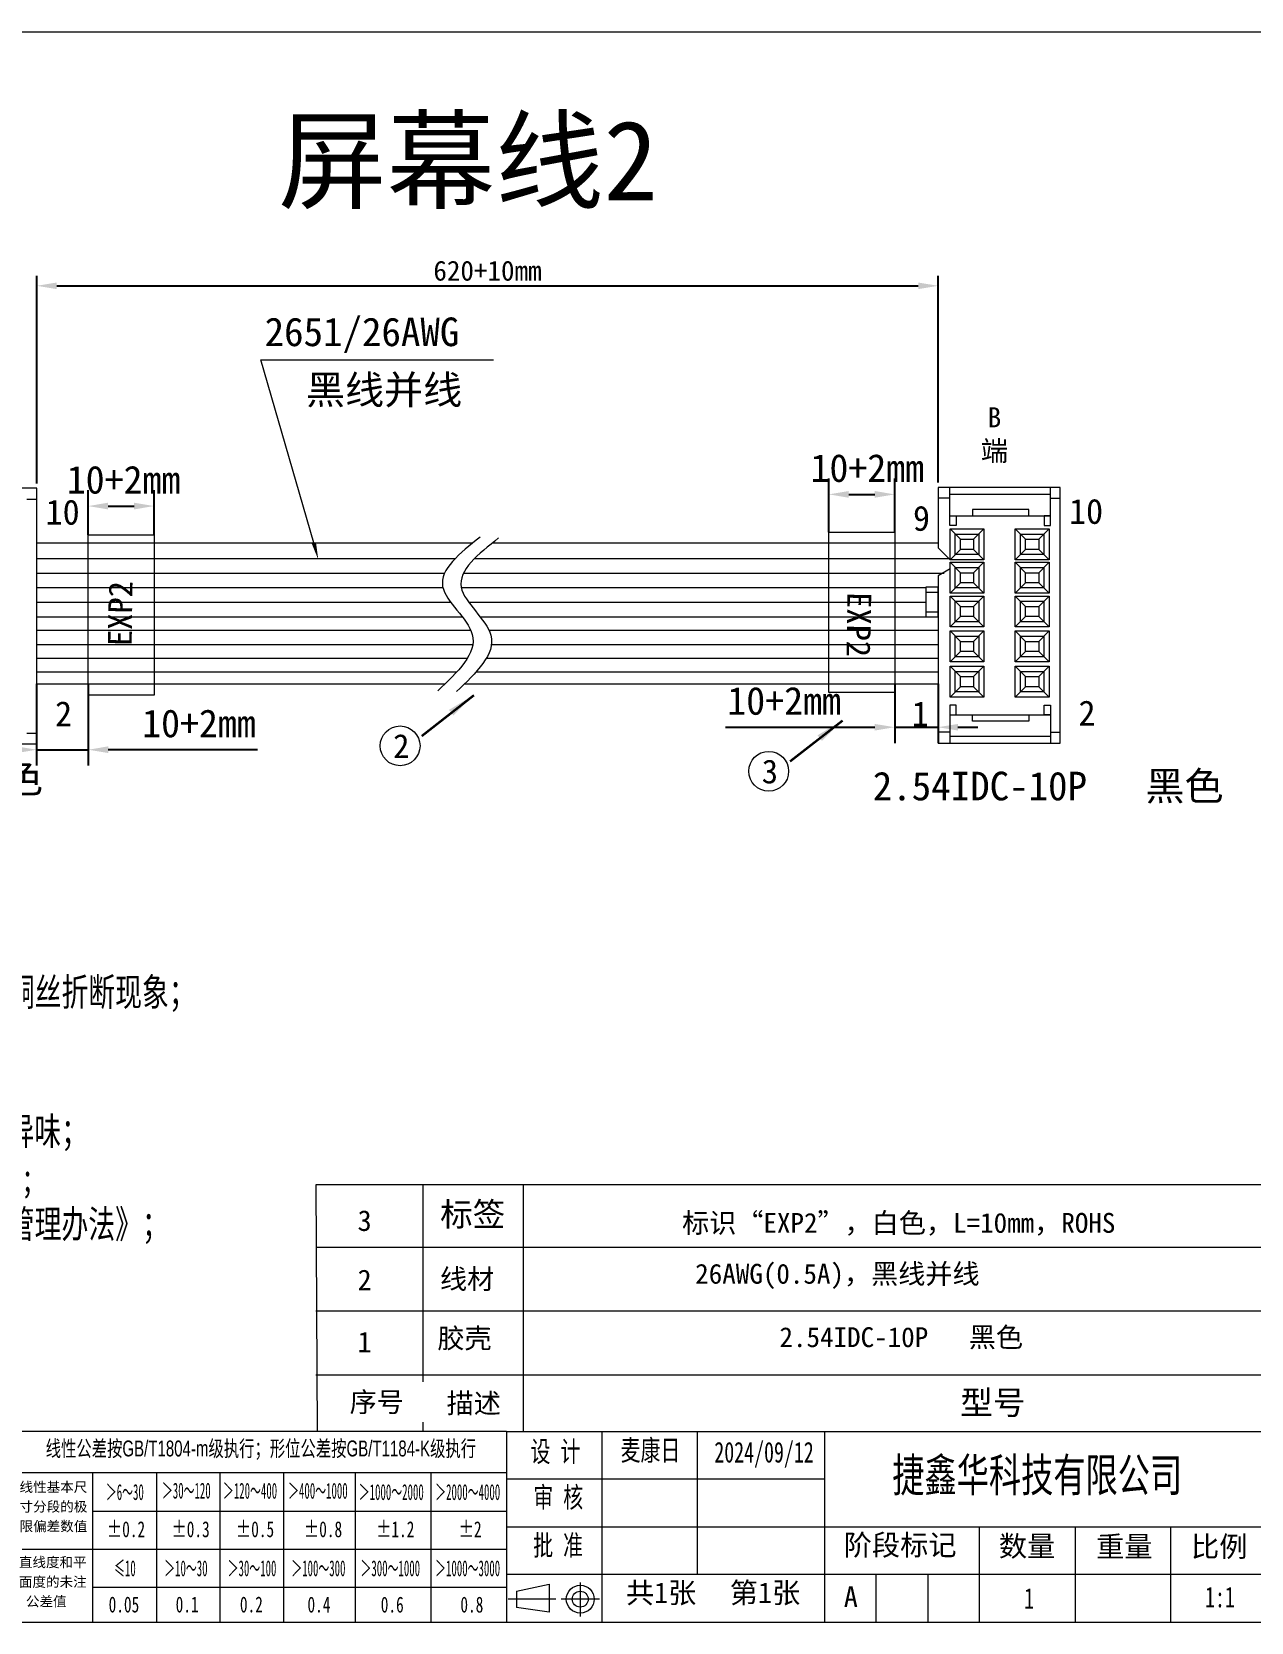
# Model space of a CAD drawing. Header units: millimetres. Extents: x -293 to 5666, y -3485 to 352.
# Drawn here: x 494.9 to 648.2, y -912.2 to -712.2 of the extents above; entities that cross this region are included whole.
import ezdxf

# ---------------------------------------------------------------- set-up
doc = ezdxf.new("R2010")
doc.units = ezdxf.units.MM
doc.header["$PDSIZE"] = -1
doc.layers.get('0').update_dxf_attribs({"lineweight": 18})
doc.layers.add('粗实线层', color=7, linetype='Continuous', lineweight=35)
doc.styles.add('SLDTEXTSTYLE0', font='')
doc.styles.add('SLDTEXTSTYLE1', font='')
doc.styles.add('SLDTEXTSTYLE10', font='', dxfattribs={"width": 0.814221})
doc.styles.add('SLDTEXTSTYLE11', font='', dxfattribs={"width": 0.775464})
doc.styles.add('SLDTEXTSTYLE12', font='', dxfattribs={"width": 0.86773})
doc.styles.add('SLDTEXTSTYLE13', font='', dxfattribs={"width": 0.706367})
doc.styles.add('SLDTEXTSTYLE14', font='', dxfattribs={"width": 0.747741})
doc.styles.add('SLDTEXTSTYLE15', font='', dxfattribs={"width": 0.96773})
doc.styles.add('SLDTEXTSTYLE16', font='', dxfattribs={"width": 0.880973})
doc.styles.add('SLDTEXTSTYLE17', font='', dxfattribs={"width": 0.846113})
doc.styles.add('SLDTEXTSTYLE18', font='', dxfattribs={"width": 0.905501})
doc.styles.add('SLDTEXTSTYLE19', font='', dxfattribs={"width": 1.073784})
doc.styles.add('SLDTEXTSTYLE2', font='')
doc.styles.add('SLDTEXTSTYLE20', font='', dxfattribs={"width": 0.96122})
doc.styles.add('SLDTEXTSTYLE21', font='', dxfattribs={"width": 0.864104})
doc.styles.add('SLDTEXTSTYLE22', font='', dxfattribs={"width": 0.988767})
doc.styles.add('SLDTEXTSTYLE23', font='', dxfattribs={"width": 0.737402})
doc.styles.add('SLDTEXTSTYLE24', font='', dxfattribs={"width": 1.124152})
doc.styles.add('SLDTEXTSTYLE25', font='', dxfattribs={"width": 0.732965})
doc.styles.add('SLDTEXTSTYLE3', font='', dxfattribs={"width": 0.827647})
doc.styles.add('SLDTEXTSTYLE4', font='', dxfattribs={"width": 0.842141})
doc.styles.add('SLDTEXTSTYLE5', font='', dxfattribs={"width": 0.752078})
doc.styles.add('SLDTEXTSTYLE6', font='', dxfattribs={"width": 0.833267})
doc.styles.add('SLDTEXTSTYLE7', font='', dxfattribs={"width": 0.902979})
doc.styles.add('SLDTEXTSTYLE8', font='', dxfattribs={"width": 1.050097})
doc.styles.add('SLDTEXTSTYLE9', font='', dxfattribs={"width": 0.878935})
doc.styles.get("Standard").update_dxf_attribs({"font": ''})
doc.styles.get('SLDTEXTSTYLE0').set_extended_font_data('汉仪长仿宋体')
doc.styles.get('SLDTEXTSTYLE1').set_extended_font_data('汉仪长仿宋体')
doc.styles.get('SLDTEXTSTYLE10').set_extended_font_data('汉仪长仿宋体')
doc.styles.get('SLDTEXTSTYLE11').set_extended_font_data('汉仪长仿宋体')
doc.styles.get('SLDTEXTSTYLE12').set_extended_font_data('汉仪长仿宋体')
doc.styles.get('SLDTEXTSTYLE13').set_extended_font_data('汉仪长仿宋体')
doc.styles.get('SLDTEXTSTYLE14').set_extended_font_data('汉仪长仿宋体')
doc.styles.get('SLDTEXTSTYLE15').set_extended_font_data('汉仪长仿宋体')
doc.styles.get('SLDTEXTSTYLE16').set_extended_font_data('汉仪长仿宋体')
doc.styles.get('SLDTEXTSTYLE17').set_extended_font_data('汉仪长仿宋体')
doc.styles.get('SLDTEXTSTYLE18').set_extended_font_data('汉仪长仿宋体')
doc.styles.get('SLDTEXTSTYLE19').set_extended_font_data('汉仪长仿宋体')
doc.styles.get('SLDTEXTSTYLE2').set_extended_font_data('汉仪长仿宋体')
doc.styles.get('SLDTEXTSTYLE20').set_extended_font_data('汉仪长仿宋体')
doc.styles.get('SLDTEXTSTYLE21').set_extended_font_data('汉仪长仿宋体')
doc.styles.get('SLDTEXTSTYLE22').set_extended_font_data('汉仪长仿宋体')
doc.styles.get('SLDTEXTSTYLE23').set_extended_font_data('汉仪长仿宋体')
doc.styles.get('SLDTEXTSTYLE24').set_extended_font_data('汉仪长仿宋体')
doc.styles.get('SLDTEXTSTYLE25').set_extended_font_data('汉仪长仿宋体')
doc.styles.get('SLDTEXTSTYLE3').set_extended_font_data('汉仪长仿宋体')
doc.styles.get('SLDTEXTSTYLE4').set_extended_font_data('汉仪长仿宋体')
doc.styles.get('SLDTEXTSTYLE5').set_extended_font_data('汉仪长仿宋体')
doc.styles.get('SLDTEXTSTYLE6').set_extended_font_data('汉仪长仿宋体')
doc.styles.get('SLDTEXTSTYLE7').set_extended_font_data('汉仪长仿宋体')
doc.styles.get('SLDTEXTSTYLE8').set_extended_font_data('汉仪长仿宋体')
doc.styles.get('SLDTEXTSTYLE9').set_extended_font_data('汉仪长仿宋体')
doc.styles.get('Standard').set_extended_font_data('FangSong')
doc.dimstyles.new('ISO-25', dxfattribs={"dimtxt": 2.5, "dimasz": 2.5, "dimexe": 1.25, "dimexo": 0.625, "dimtad": 1, "dimtxsty": 'Standard', "dimcen": 2.5, "dimdle": 5, "dimadec": 0, "dimazin": 0, "dimtfac": 1, "dimtmove": 0, "dimatfit": 3, "dimfxl": 1, "dimarcsym": 0})

# ---------------------------------------------------------------- blocks, each defined once
blk = doc.blocks.new('*D1130')
at = {"color": 0, "lineweight": -2, "transparency": 16777216}
for p, q in [((495.53, -769.04), (495.53, -742.94)), ((608.86, -768.94), (608.86, -742.94)), ((498.03, -744.19), (606.36, -744.19))]:
    blk.add_line(p, q, dxfattribs=at)
at = {"color": 0, "transparency": 16777216}
for points in [[(498.03, -743.78), (498.03, -744.61), (495.53, -744.19)], [(606.36, -744.61), (606.36, -743.78), (608.86, -744.19)]]:
    blk.add_solid(points, dxfattribs=at)
at = {"layer": 'Defpoints', "color": 0, "transparency": 16777216}
for p in [(608.86, -744.19), (495.53, -769.66), (608.86, -769.56)]:
    blk.add_point(p, dxfattribs=at)
at = {"color": 0, "transparency": 16777216, "insert": (552.2, -742.31), "char_height": 2.5, "attachment_point": 5, "bg_fill": 3, "box_fill_scale": 1.1, "bg_fill_color": 257, "bg_fill_transparency": 0}
blk.add_mtext('\\A1;620+10mm', dxfattribs=at)
blk = doc.blocks.new('*X1128')
at = {"layer": '粗实线层'}
blk.add_hatch(color=256, dxfattribs=at).paths.add_polyline_path([(-5.7, 7.27), (-3.63, 3.81), (-2.84, 4.43)], flags=0)
blk.add_line((0, 0), (-5.7, 7.27), dxfattribs=at)
blk = doc.blocks.new('*D1131')
at = {"color": 0, "lineweight": -2, "transparency": 16777216}
for p, q in [((495.5, -794.25), (495.5, -804.53)), ((502.01, -794.25), (502.01, -804.53)), ((493, -802.53), (490.5, -802.53)), ((495.5, -802.53), (502.01, -802.53)), ((507.01, -802.53), (504.51, -802.53)), ((523.3, -802.53), (507.01, -802.53))]:
    blk.add_line(p, q, dxfattribs=at)
at = {"color": 0, "transparency": 16777216}
for points in [[(493, -802.95), (493, -802.11), (495.5, -802.53)], [(504.51, -802.11), (504.51, -802.95), (502.01, -802.53)]]:
    blk.add_solid(points, dxfattribs=at)
at = {"layer": 'Defpoints', "color": 0, "transparency": 16777216}
for p in [(495.5, -794.25), (502.01, -794.25), (502.01, -802.53)]:
    blk.add_point(p, dxfattribs=at)
at = {"color": 0, "transparency": 16777216, "insert": (515.92, -799.24), "char_height": 3.5, "attachment_point": 5}
blk.add_mtext('\\A1;10+2mm', dxfattribs=at)
blk = doc.blocks.new('*D1132')
at = {"color": 0, "lineweight": -2, "transparency": 16777216}
for p, q in [((501.99, -775.52), (501.99, -769.89)), ((510.27, -775.52), (510.27, -769.89)), ((504.49, -771.89), (507.77, -771.89))]:
    blk.add_line(p, q, dxfattribs=at)
at = {"color": 0, "transparency": 16777216}
for points in [[(504.49, -771.47), (504.49, -772.31), (501.99, -771.89)], [(507.77, -772.31), (507.77, -771.47), (510.27, -771.89)]]:
    blk.add_solid(points, dxfattribs=at)
at = {"layer": 'Defpoints', "color": 0, "transparency": 16777216}
for p in [(510.27, -771.89), (501.99, -775.52), (510.27, -775.52)]:
    blk.add_point(p, dxfattribs=at)
at = {"color": 0, "transparency": 16777216, "insert": (506.44, -768.6), "char_height": 3.5, "attachment_point": 5}
blk.add_mtext('\\A1;10+2mm', dxfattribs=at)
blk = doc.blocks.new('*D1133')
at = {"color": 0, "lineweight": -2, "transparency": 16777216}
for p, q in [((595.12, -775.16), (595.12, -768.42)), ((603.4, -775.16), (603.4, -768.42)), ((597.62, -770.42), (600.9, -770.42))]:
    blk.add_line(p, q, dxfattribs=at)
at = {"color": 0, "transparency": 16777216}
for points in [[(597.62, -770), (597.62, -770.84), (595.12, -770.42)], [(600.9, -770.84), (600.9, -770), (603.4, -770.42)]]:
    blk.add_solid(points, dxfattribs=at)
at = {"layer": 'Defpoints', "color": 0, "transparency": 16777216}
for p in [(603.4, -770.42), (595.12, -775.16), (603.4, -775.16)]:
    blk.add_point(p, dxfattribs=at)
at = {"color": 0, "transparency": 16777216, "insert": (599.96, -767.13), "char_height": 3.5, "attachment_point": 5}
blk.add_mtext('\\A1;10+2mm', dxfattribs=at)
blk = doc.blocks.new('*D1134')
at = {"color": 0, "lineweight": -2, "transparency": 16777216}
for p, q in [((603.4, -794.23), (603.4, -801.7)), ((608.86, -794.23), (608.86, -801.7)), ((582.12, -799.7), (598.4, -799.7)), ((598.4, -799.7), (600.9, -799.7)), ((603.4, -799.7), (608.86, -799.7)), ((611.36, -799.7), (613.86, -799.7))]:
    blk.add_line(p, q, dxfattribs=at)
at = {"color": 0, "transparency": 16777216}
for points in [[(600.9, -800.12), (600.9, -799.29), (603.4, -799.7)], [(611.36, -799.29), (611.36, -800.12), (608.86, -799.7)]]:
    blk.add_solid(points, dxfattribs=at)
at = {"layer": 'Defpoints', "color": 0, "transparency": 16777216}
for p in [(603.4, -794.23), (608.86, -794.23), (608.86, -799.7)]:
    blk.add_point(p, dxfattribs=at)
at = {"color": 0, "transparency": 16777216, "insert": (589.5, -796.41), "char_height": 3.5, "attachment_point": 5}
blk.add_mtext('\\A1;10+2mm', dxfattribs=at)
blk = doc.blocks.new('*X1129')
at = {"layer": '粗实线层'}
blk.add_hatch(color=256, dxfattribs=at).paths.add_polyline_path([(-5.7, 7.27), (-3.63, 3.81), (-2.84, 4.43)], flags=0)
blk.add_line((0, 0), (-5.7, 7.27), dxfattribs=at)

msp = doc.modelspace()

# ---------------------------------------------------------------- hatches: boundary and pattern name
at = {"linetype": 'Continuous'}
msp.add_hatch(color=0, dxfattribs=at).paths.add_polyline_path([(530.9367, -778.6656), (530.0997, -776.6071), (530.6322, -776.4644)], flags=0)

# ---------------------------------------------------------------- linework, layer by layer
at = {"color": 7, "lineweight": 13}
for p, q in [((412.5841, -712.2494), (689.5841, -712.2494)), ((554.5841, -888.2494), (429.1849, -888.2494)), ((554.5841, -888.2494), (554.5841, -912.2494)), ((554.5841, -888.2494), (554.5841, -912.2494)), ((566.5841, -888.2494), (566.5841, -912.2494)), ((578.5841, -888.2494), (578.5841, -906.2494)), ((594.5841, -888.2494), (594.5841, -912.2494)), ((554.5841, -893.4706), (429.1849, -893.4706)), ((502.5841, -912.2494), (502.5841, -893.4706)), ((510.5841, -893.4706), (510.5841, -912.2494)), ((518.5841, -912.2494), (518.5841, -893.4706)), ((526.5841, -912.2494), (526.5841, -893.4706)), ((535.5841, -912.2494), (535.5841, -893.4706)), ((545.0841, -893.4706), (545.0841, -912.2494)), ((594.5841, -894.2494), (554.5841, -894.2494)), ((502.5841, -898.2706), (554.5841, -898.2706)), ((554.5841, -900.2494), (689.5841, -900.2494)), ((614.0841, -912.2494), (614.0841, -900.2494)), ((626.0841, -900.2494), (626.0841, -912.2494)), ((638.0841, -900.2494), (638.0841, -912.2494)), ((492.5841, -903.0706), (554.5841, -903.0706)), ((554.5841, -907.8706), (502.5841, -907.8706)), ((594.5841, -906.2494), (554.5841, -906.2494)), ((555.8642, -908.3595), (559.9703, -907.4747)), ((559.9703, -907.4747), (559.9703, -910.9712)), ((563.8642, -907.2527), (563.8642, -911.5248)), ((689.5841, -906.2494), (594.5841, -906.2494)), ((601.0841, -912.2494), (601.0841, -906.2494)), ((607.5841, -906.2494), (607.5841, -912.2494)), ((560.7954, -909.3533), (554.7906, -909.3533)), ((566.2804, -909.3533), (561.448, -909.3533)), ((559.9703, -910.9712), (555.8642, -910.3896)), ((412.5841, -912.2494), (689.5841, -912.2494))]:
    msp.add_line(p, q, dxfattribs=at)
at = {"color": 0, "linetype": 'Continuous'}
for p, q in [((523.6827, -753.4969), (552.9605, -753.4832)), ((530.3599, -776.5231), (523.6827, -753.4969)), ((530.3599, -776.5231), (523.6827, -753.4969))]:
    msp.add_line(p, q, dxfattribs=at)
at = {"lineweight": 15}
for p, q in [((610.3655, -774.7576), (611.679, -776.0711)), ((613.3167, -776.0711), (614.6303, -774.7576)), ((614.6303, -774.7576), (614.6303, -778.6504)), ((618.5555, -774.7576), (619.869, -776.0711)), ((621.5067, -776.0711), (622.8203, -774.7576)), ((622.8203, -774.7576), (622.8203, -778.6504)), ((610.3655, -778.6504), (608.8615, -777.1464)), ((610.3655, -778.6504), (611.679, -777.3369)), ((611.679, -776.0711), (613.3167, -776.0711)), ((613.3167, -777.3369), (614.6303, -778.6504)), ((618.5555, -778.6504), (619.869, -777.3369)), ((619.869, -776.0711), (621.5067, -776.0711)), ((621.5067, -777.3369), (622.8203, -778.6504)), ((610.3655, -779.7987), (608.8615, -780.6682)), ((610.3655, -778.9549), (611.679, -780.2685)), ((613.3167, -780.2685), (614.6303, -778.9549)), ((614.6303, -778.9549), (614.6303, -782.8478)), ((618.5555, -778.9549), (619.869, -780.2685)), ((621.5067, -780.2685), (622.8203, -778.9549)), ((622.8203, -778.9549), (622.8203, -782.8478)), ((610.3655, -782.8478), (611.679, -781.5342)), ((611.679, -780.2685), (613.3167, -780.2685)), ((613.3167, -781.5342), (614.6303, -782.8478)), ((618.5555, -782.8478), (619.869, -781.5342)), ((619.869, -780.2685), (621.5067, -780.2685)), ((621.5067, -781.5342), (622.8203, -782.8478)), ((607.3157, -782.7321), (608.8615, -782.7321)), ((610.3655, -783.2038), (611.679, -784.5174)), ((610.3655, -783.2038), (611.679, -784.5174)), ((613.3167, -784.5174), (614.6303, -783.2038)), ((613.3167, -784.5174), (614.6303, -783.2038)), ((614.6303, -783.2038), (614.6303, -787.0967)), ((614.6303, -783.2038), (614.6303, -787.0967)), ((618.5555, -783.2038), (619.869, -784.5174)), ((618.5555, -783.2038), (619.869, -784.5174)), ((621.5067, -784.5174), (622.8203, -783.2038)), ((621.5067, -784.5174), (622.8203, -783.2038)), ((622.8203, -783.2038), (622.8203, -787.0967)), ((622.8203, -783.2038), (622.8203, -787.0967)), ((607.3157, -785.1943), (608.8615, -785.1943)), ((610.3655, -787.0967), (611.679, -785.7831)), ((610.3655, -787.0967), (611.679, -785.7831)), ((611.679, -784.5174), (613.3167, -784.5174)), ((611.679, -784.5174), (613.3167, -784.5174)), ((613.3167, -785.7831), (614.6303, -787.0967)), ((613.3167, -785.7831), (614.6303, -787.0967)), ((618.5555, -787.0967), (619.869, -785.7831)), ((618.5555, -787.0967), (619.869, -785.7831)), ((619.869, -784.5174), (621.5067, -784.5174)), ((619.869, -784.5174), (621.5067, -784.5174)), ((621.5067, -785.7831), (622.8203, -787.0967)), ((621.5067, -785.7831), (622.8203, -787.0967)), ((610.3655, -787.5966), (611.679, -788.9102)), ((610.3655, -787.5966), (611.679, -788.9102)), ((610.3655, -787.5966), (611.679, -788.9102)), ((613.3167, -788.9102), (614.6303, -787.5966)), ((613.3167, -788.9102), (614.6303, -787.5966)), ((613.3167, -788.9102), (614.6303, -787.5966)), ((614.6303, -787.5966), (614.6303, -791.4895)), ((614.6303, -787.5966), (614.6303, -791.4895)), ((614.6303, -787.5966), (614.6303, -791.4895)), ((618.5555, -787.5966), (619.869, -788.9102)), ((618.5555, -787.5966), (619.869, -788.9102)), ((618.5555, -787.5966), (619.869, -788.9102)), ((621.5067, -788.9102), (622.8203, -787.5966)), ((621.5067, -788.9102), (622.8203, -787.5966)), ((621.5067, -788.9102), (622.8203, -787.5966)), ((622.8203, -787.5966), (622.8203, -791.4895)), ((622.8203, -787.5966), (622.8203, -791.4895)), ((622.8203, -787.5966), (622.8203, -791.4895)), ((611.679, -788.9102), (613.3167, -788.9102)), ((611.679, -788.9102), (613.3167, -788.9102)), ((611.679, -788.9102), (613.3167, -788.9102)), ((619.869, -788.9102), (621.5067, -788.9102)), ((619.869, -788.9102), (621.5067, -788.9102)), ((619.869, -788.9102), (621.5067, -788.9102)), ((610.3655, -791.4895), (611.679, -790.1759)), ((610.3655, -791.4895), (611.679, -790.1759)), ((610.3655, -791.4895), (611.679, -790.1759)), ((613.3167, -790.1759), (614.6303, -791.4895)), ((613.3167, -790.1759), (614.6303, -791.4895)), ((613.3167, -790.1759), (614.6303, -791.4895)), ((618.5555, -791.4895), (619.869, -790.1759)), ((618.5555, -791.4895), (619.869, -790.1759)), ((618.5555, -791.4895), (619.869, -790.1759)), ((621.5067, -790.1759), (622.8203, -791.4895)), ((621.5067, -790.1759), (622.8203, -791.4895)), ((621.5067, -790.1759), (622.8203, -791.4895)), ((610.3655, -792.0297), (611.679, -793.3433)), ((611.679, -793.3433), (613.3167, -793.3433)), ((613.3167, -793.3433), (614.6303, -792.0297)), ((614.6303, -792.0297), (614.6303, -795.9226)), ((618.5555, -792.0297), (619.869, -793.3433)), ((619.869, -793.3433), (621.5067, -793.3433)), ((621.5067, -793.3433), (622.8203, -792.0297)), ((622.8203, -792.0297), (622.8203, -795.9226)), ((610.3655, -795.9226), (611.679, -794.609)), ((613.3167, -794.609), (614.6303, -795.9226)), ((618.5555, -795.9226), (619.869, -794.609)), ((621.5067, -794.609), (622.8203, -795.9226))]:
    msp.add_line(p, q, dxfattribs=at)
for p, q in [((495.5302, -776.5231), (550.3582, -776.5231)), ((552.816, -776.5231), (608.8615, -776.5231)), ((495.5302, -778.4763), (548.1563, -778.4763)), ((550.5871, -778.4763), (610.3655, -778.4763)), ((495.5302, -780.308), (546.8151, -780.308)), ((549.194, -780.308), (609.6135, -780.308)), ((495.5302, -782.1325), (546.5951, -782.1325)), ((495.5302, -783.9587), (547.5613, -783.9587)), ((548.9017, -782.1325), (607.3157, -782.1325)), ((549.8161, -783.9587), (607.3157, -783.9587)), ((495.5302, -785.8237), (549.0346, -785.8237)), ((551.284, -785.8237), (607.3157, -785.8237)), ((495.5302, -787.5083), (550.1066, -787.5083)), ((552.3892, -787.5083), (608.8615, -787.5083)), ((495.5302, -789.311), (550.3516, -789.311)), ((552.6964, -789.311), (608.8615, -789.311)), ((495.5302, -791.01), (549.6788, -791.01)), ((552.0698, -791.01), (608.8615, -791.01)), ((495.5302, -792.7257), (548.3642, -792.7257)), ((550.7864, -792.7257), (608.8615, -792.7257)), ((530.6157, -857.2282), (530.77, -888.2494))]:
    msp.add_line(p, q)
at = {"color": 0}
for p, q in [((495.5117, -794.2313), (546.8928, -794.2313)), ((549.329, -794.2313), (608.8825, -794.2313))]:
    msp.add_line(p, q, dxfattribs=at)
at = {"color": 0, "linetype": 'Continuous', "lineweight": 5}
for p, q in [((689.2607, -857.2282), (530.6157, -857.2282)), ((689.2607, -865.1275), (530.6157, -865.1275)), ((689.2607, -873.1414), (530.6157, -873.1414))]:
    msp.add_line(p, q, dxfattribs=at)
at = {"color": 0, "lineweight": 5}
for p, q in [((544.0721, -857.2282), (544.0721, -888.2494)), ((530.6157, -881.13), (689.2607, -881.13)), ((581.9721, -888.2494), (689.5829, -888.2494))]:
    msp.add_line(p, q, dxfattribs=at)
at = {"color": 0, "lineweight": 13}
msp.add_line((554.5841, -888.2494), (650.0841, -888.2494), dxfattribs=at)
at = {"lineweight": 13}
msp.add_line((555.8642, -908.3595), (555.8642, -910.3896), dxfattribs=at)
at = {"lineweight": 15}
for points in [[(480.178, -801.7825), (495.5302, -801.7825), (495.5302, -769.66), (480.178, -769.66), (480.178, -777.2428)], [(608.8615, -801.6862), (624.2136, -801.6862), (624.2136, -769.5637), (608.8615, -769.5637), (608.8615, -777.1464)], [(610.3327, -773.1117), (610.3327, -769.5637)], [(611.1299, -773.1117), (622.9786, -773.1117), (622.9786, -769.5637)], [(494.2951, -771.0085), (495.5302, -771.0085)], [(610.3327, -770.9122), (608.8615, -770.9122)], [(610.3327, -770.4141), (622.9786, -770.4141)], [(622.9786, -770.9122), (624.2136, -770.9122)], [(608.8615, -780.6682), (608.8615, -801.6862)], [(610.3327, -798.1382), (610.3327, -801.6862)], [(611.1299, -798.1382), (622.9786, -798.1382), (622.9786, -801.6862)], [(494.2951, -800.434), (495.5302, -800.434)], [(610.3327, -800.3377), (608.8615, -800.3377)], [(610.3327, -800.8358), (622.9786, -800.8358)], [(622.9786, -800.3377), (624.2136, -800.3377)]]:
    msp.add_lwpolyline(points, dxfattribs=at)
for points in [[(610.3327, -773.1117), (611.1299, -773.1117), (611.1299, -774.3319), (610.3327, -774.3319)], [(613.1664, -773.1117), (620.2757, -773.1117), (620.2757, -772.3172), (613.1664, -772.3172)], [(622.9786, -773.1117), (622.1813, -773.1117), (622.1813, -774.3319), (622.9786, -774.3319)], [(610.3655, -774.7576), (614.6303, -774.7576), (614.6303, -778.6504), (610.3655, -778.6504)], [(611.0223, -775.4144), (613.9735, -775.4144), (613.9735, -777.9937), (611.0223, -777.9937)], [(618.5555, -774.7576), (622.8203, -774.7576), (622.8203, -778.6504), (618.5555, -778.6504)], [(619.2123, -775.4144), (622.1635, -775.4144), (622.1635, -777.9937), (619.2123, -777.9937)], [(611.679, -776.0711), (613.3167, -776.0711), (613.3167, -777.3369), (611.679, -777.3369)], [(619.869, -776.0711), (621.5067, -776.0711), (621.5067, -777.3369), (619.869, -777.3369)], [(610.3655, -778.9549), (614.6303, -778.9549), (614.6303, -782.8478), (610.3655, -782.8478)], [(611.0223, -779.6117), (613.9735, -779.6117), (613.9735, -782.191), (611.0223, -782.191)], [(618.5555, -778.9549), (622.8203, -778.9549), (622.8203, -782.8478), (618.5555, -782.8478)], [(619.2123, -779.6117), (622.1635, -779.6117), (622.1635, -782.191), (619.2123, -782.191)], [(611.679, -780.2685), (613.3167, -780.2685), (613.3167, -781.5342), (611.679, -781.5342)], [(619.869, -780.2685), (621.5067, -780.2685), (621.5067, -781.5342), (619.869, -781.5342)], [(608.8615, -782.1017), (607.3157, -782.1017), (607.3157, -785.8069), (608.8615, -785.8069)], [(610.3655, -783.2038), (614.6303, -783.2038), (614.6303, -787.0967), (610.3655, -787.0967)], [(610.3655, -783.2038), (614.6303, -783.2038), (614.6303, -787.0967), (610.3655, -787.0967)], [(611.0223, -783.8606), (613.9735, -783.8606), (613.9735, -786.4399), (611.0223, -786.4399)], [(611.0223, -783.8606), (613.9735, -783.8606), (613.9735, -786.4399), (611.0223, -786.4399)], [(618.5555, -783.2038), (622.8203, -783.2038), (622.8203, -787.0967), (618.5555, -787.0967)], [(618.5555, -783.2038), (622.8203, -783.2038), (622.8203, -787.0967), (618.5555, -787.0967)], [(619.2123, -783.8606), (622.1635, -783.8606), (622.1635, -786.4399), (619.2123, -786.4399)], [(619.2123, -783.8606), (622.1635, -783.8606), (622.1635, -786.4399), (619.2123, -786.4399)], [(611.679, -784.5174), (613.3167, -784.5174), (613.3167, -785.7831), (611.679, -785.7831)], [(611.679, -784.5174), (613.3167, -784.5174), (613.3167, -785.7831), (611.679, -785.7831)], [(619.869, -784.5174), (621.5067, -784.5174), (621.5067, -785.7831), (619.869, -785.7831)], [(619.869, -784.5174), (621.5067, -784.5174), (621.5067, -785.7831), (619.869, -785.7831)], [(610.3655, -787.5966), (614.6303, -787.5966), (614.6303, -791.4895), (610.3655, -791.4895)], [(610.3655, -787.5966), (614.6303, -787.5966), (614.6303, -791.4895), (610.3655, -791.4895)], [(610.3655, -787.5966), (614.6303, -787.5966), (614.6303, -791.4895), (610.3655, -791.4895)], [(618.5555, -787.5966), (622.8203, -787.5966), (622.8203, -791.4895), (618.5555, -791.4895)], [(618.5555, -787.5966), (622.8203, -787.5966), (622.8203, -791.4895), (618.5555, -791.4895)], [(618.5555, -787.5966), (622.8203, -787.5966), (622.8203, -791.4895), (618.5555, -791.4895)], [(611.0223, -788.2534), (613.9735, -788.2534), (613.9735, -790.8327), (611.0223, -790.8327)], [(611.0223, -788.2534), (613.9735, -788.2534), (613.9735, -790.8327), (611.0223, -790.8327)], [(611.0223, -788.2534), (613.9735, -788.2534), (613.9735, -790.8327), (611.0223, -790.8327)], [(611.679, -788.9102), (613.3167, -788.9102), (613.3167, -790.1759), (611.679, -790.1759)], [(611.679, -788.9102), (613.3167, -788.9102), (613.3167, -790.1759), (611.679, -790.1759)], [(611.679, -788.9102), (613.3167, -788.9102), (613.3167, -790.1759), (611.679, -790.1759)], [(619.2123, -788.2534), (622.1635, -788.2534), (622.1635, -790.8327), (619.2123, -790.8327)], [(619.2123, -788.2534), (622.1635, -788.2534), (622.1635, -790.8327), (619.2123, -790.8327)], [(619.2123, -788.2534), (622.1635, -788.2534), (622.1635, -790.8327), (619.2123, -790.8327)], [(619.869, -788.9102), (621.5067, -788.9102), (621.5067, -790.1759), (619.869, -790.1759)], [(619.869, -788.9102), (621.5067, -788.9102), (621.5067, -790.1759), (619.869, -790.1759)], [(619.869, -788.9102), (621.5067, -788.9102), (621.5067, -790.1759), (619.869, -790.1759)], [(610.3655, -792.0297), (614.6303, -792.0297), (614.6303, -795.9226), (610.3655, -795.9226)], [(611.0223, -792.6865), (613.9735, -792.6865), (613.9735, -795.2658), (611.0223, -795.2658)], [(611.679, -793.3433), (613.3167, -793.3433), (613.3167, -794.609), (611.679, -794.609)], [(618.5555, -792.0297), (622.8203, -792.0297), (622.8203, -795.9226), (618.5555, -795.9226)], [(619.2123, -792.6865), (622.1635, -792.6865), (622.1635, -795.2658), (619.2123, -795.2658)], [(619.869, -793.3433), (621.5067, -793.3433), (621.5067, -794.609), (619.869, -794.609)], [(610.3327, -798.1382), (611.1299, -798.1382), (611.1299, -796.9179), (610.3327, -796.9179)], [(622.9786, -798.1382), (622.1813, -798.1382), (622.1813, -796.9179), (622.9786, -796.9179)], [(613.1664, -798.1382), (620.2757, -798.1382), (620.2757, -798.9327), (613.1664, -798.9327)]]:
    msp.add_lwpolyline(points, close=True, dxfattribs=at)
at = {"color": 0}
for points in [[(501.9985, -775.5274), (510.2815, -775.5274), (510.2815, -795.6851), (501.9985, -795.6851)], [(595.1192, -775.1595), (603.4022, -775.1595), (603.4022, -795.3172), (595.1192, -795.3172)]]:
    msp.add_lwpolyline(points, close=True, dxfattribs=at)
at = {"color": 2, "lineweight": 5}
for centre in [(541.2124, -802.0426), (587.5588, -805.24)]:
    msp.add_circle(centre, 2.5026, dxfattribs=at)
at = {"color": 7, "lineweight": 13}
for radius in [1.75, 1]:
    msp.add_circle((563.8642, -909.3533), radius, dxfattribs=at)
at = {"color": 0}
for points in [[(551.2625, -775.8004), (546.5644, -781.99), (550.293, -788.0304), (545.9678, -795.1148)], [(553.5922, -775.9037), (548.8941, -782.0933), (552.6227, -788.1337), (548.2975, -795.2181)]]:
    msp.add_spline(points, degree=3, dxfattribs=at)

# ---------------------------------------------------------------- block references
at = {"lineweight": 5, "xscale": 0.9008999999999999, "yscale": 0.9008999999999999, "zscale": 0.9008999999999999, "rotation": 270}
for name, p in [('*X1129', (543.9285, -800.7894)), ('*X1128', (590.2749, -803.9867))]:
    msp.add_blockref(name, p, dxfattribs=at)

# ---------------------------------------------------------------- texts
for s, p in [('2651/26AWG  ', (524.1738, -751.7794)), ('黑线并线', (529.378, -759.0699))]:
    msp.add_text(s, height=3.6).set_placement(p)
at = {"lineweight": 35, "insert": (549.7488, -728.9918), "char_height": 10, "width": 183.457219, "attachment_point": 5, "bg_fill": 2}
msp.add_mtext('{\\C1;屏幕线2}', dxfattribs=at)
at = {"lineweight": 15}
for s, width, gutter_width, insert, char_height, attachment_point in [('B端', 4.263651, 7, (615.9412, -762.9735), 2.52, 5), ('10', 0.928694, 0.7, (496.6372, -771.0735), 3.15, 1), ('9', 0.928694, 0.7, (605.7027, -771.8474), 3.15, 1), ('10', 0.928694, 0.7, (625.3206, -770.9771), 3.15, 1), ('2', 0.928694, 0.7, (497.8307, -796.4351), 3.15, 1), ('1', 0.928694, 0.7, (605.5477, -796.4511), 3.15, 1), ('2', 0.928694, 0.7, (626.5141, -796.3388), 3.15, 1)]:
    msp.add_mtext_dynamic_manual_height_columns(s, width=width, gutter_width=gutter_width, heights=[0], dxfattribs=dict(at, insert=insert, char_height=char_height, attachment_point=attachment_point))
at = {"color": 0, "lineweight": 5, "char_height": 3, "width": 8.308618, "attachment_point": 1}
for insert, rotation in [((504.4594, -789.4703), 89.220574), ((600.4593, -782.7312), 269.220574)]:
    msp.add_mtext('EXP2', dxfattribs=dict(at, insert=insert, rotation=rotation))
at = {"color": 2, "lineweight": 5, "char_height": 3, "width": 2.138666, "attachment_point": 1}
for s, insert in [('2', (540.3428, -800.5681)), ('3', (586.6892, -803.7654))]:
    msp.add_mtext(s, dxfattribs=dict(at, insert=insert))
at = {"lineweight": 15, "char_height": 3.6, "attachment_point": 1}
for s, insert, width in [('2.54IDC-10P   {\\fSimSun|b0|i0|c255|p46;黑色}', (452.1956, -804.3465), 82.497598), ('2.54IDC-10P   {\\fSimSun|b0|i0|c134|p46;黑色}', (600.6452, -805.2975), 54.360247)]:
    msp.add_mtext(s, dxfattribs=dict(at, insert=insert, width=width))
at = {"lineweight": 13, "insert": (426.0794, -811.2518), "char_height": 5, "width": 145.804102, "attachment_point": 1}
msp.add_mtext('{\\W0.707;\\C0; 技术要求：\\P\\H0.7x;  1、图中带"△"的尺寸为重要检验项目；\\P△2、标注尺寸公差均为正公差；\\P  3、外观表面无脏污破损，导线内部不能有铜丝折断现象；\\P  4、线材无破损,端子无变形及生锈;\\P  5、线材要符合UL认证；\\P  6、符合公司异味测试标准，200℃/0.5h无异味；\\P  7、符合RoHS(欧洲市场同时符合REACH要求);\\P  8、符合《电器电子产品有害物质限制使用管理办法》；\\P  9\\fFangSong|b0|i0|c134|p49;、端子卡簧压接紧，不能掉出}', dxfattribs=at)
at = {"attachment_point": 1, "rotation": 359.869724}
for s, insert, char_height, width in [('{\\fSimSun|b0|i0|c134|p2;3}', (535.869, -860.4477), 2.601721, 83.86469), ('{\\fSimSun|b0|i0|c134|p2;2}', (535.8686, -867.9055), 2.601721, 7.787745), ('{\\fSimSun|b0|i0|c134|p2;线材}', (546.23, -867.8276), 2.5, 7.897352), ('{\\fSimSun|b0|i0|c134|p2;1}', (535.869, -875.7059), 2.601721, 83.86469), ('{\\fSimSun|b0|i0|c134|p2;胶壳}', (545.9054, -875.2851), 2.5, 7.897352)]:
    msp.add_mtext(s, dxfattribs=dict(at, insert=insert, char_height=char_height, width=width))
at = {"attachment_point": 1}
for s, insert, char_height, width in [('\\pxt8;26AWG(0.5A)，{\\fSimSun|b0|i0|c134|p46;黑线并线}', (578.3201, -867.183), 2.5, 61.897291), ('2.54IDC-10P   {\\fSimSun|b0|i0|c134|p46;黑色}', (588.9121, -875.1582), 2.5, 43.350911), ('A', (597.0018, -907.7468), 2.6, 2.6)]:
    msp.add_mtext(s, dxfattribs=dict(at, insert=insert, char_height=char_height, width=width))
at = {"lineweight": 5, "insert": (611.6497, -883.1332), "char_height": 3, "width": 11.259299, "attachment_point": 1}
msp.add_mtext('型号', dxfattribs=at)
for s, insert, char_height, attachment_point, style in [('{\\W0.707;线性公差按GB/T1804-m级执行；形位公差按GB/T1184-K级执行}', (523.708, -889.4026), 2, 2, 'SLDTEXTSTYLE0'), ('{\\fFangSong|b0|i0|c134|p49;\\W0.707;设 计}', (557.6086, -889.482), 2.6, 1, 'SLDTEXTSTYLE3'), ('{\\fFangSong|b0|i0|c134|p49;\\W0.707;麦康日}', (572.6976, -889.3236), 2.6, 2, 'SLDTEXTSTYLE1'), ('{\\fFangSong|b0|i0|c134|p49;\\W0.707;2024/09/12}', (586.974, -889.5725), 2.6, 2, 'SLDTEXTSTYLE1'), ('{\\fFangSong|b0|i0|c134|p49;\\W0.707;捷鑫华科技有限公司}', (603.0974, -891.6354), 4.2, 1, 'SLDTEXTSTYLE2'), ('{\\fFangSong|b0|i0|c134|p49;\\W0.5;＞6～30}', (504.2183, -894.8819), 2, 1, 'SLDTEXTSTYLE4'), ('{\\fFangSong|b0|i0|c134|p49;\\W0.5;＞30～120}', (511.2673, -894.6982), 2, 1, 'SLDTEXTSTYLE5'), ('{\\fFangSong|b0|i0|c134|p49;\\W0.5;＞120～400}', (518.941, -894.7213), 2, 1, 'SLDTEXTSTYLE6'), ('{\\fFangSong|b0|i0|c134|p49;\\W0.5;＞400～1000}', (527.134, -894.7213), 2, 1, 'SLDTEXTSTYLE13'), ('{\\fFangSong|b0|i0|c134|p49;\\W0.5;＞1000～2000}', (536.0183, -894.8819), 2, 1, 'SLDTEXTSTYLE14'), ('{\\fFangSong|b0|i0|c134|p49;\\W0.5;＞2000～4000}', (545.6297, -894.8819), 2, 1, 'SLDTEXTSTYLE23'), ('{\\fFangSong|b0|i0|c134|p49;\\W0.707;审 核}', (557.9655, -895.2382), 2.6, 1, 'SLDTEXTSTYLE0'), ('{\\fFangSong|b0|i0|c134|p49;\\W0.707;±0.2}', (504.3428, -899.5576), 2, 1, 'SLDTEXTSTYLE7'), ('{\\fFangSong|b0|i0|c134|p49;\\W0.707;±0.3}', (512.4591, -899.5576), 2, 1, 'SLDTEXTSTYLE15'), ('{\\fFangSong|b0|i0|c134|p49;\\W0.707;±0.5}', (520.5647, -899.5576), 2, 1, 'SLDTEXTSTYLE16'), ('{\\fFangSong|b0|i0|c134|p49;\\W0.707;±0.8}', (529.1157, -899.5576), 2, 1, 'SLDTEXTSTYLE17'), ('{\\fFangSong|b0|i0|c134|p49;\\W0.707;±1.2}', (538.1983, -899.5576), 2, 1, 'SLDTEXTSTYLE22'), ('{\\fFangSong|b0|i0|c134|p49;\\W0.707;±2}', (548.5739, -899.5576), 2, 1, 'SLDTEXTSTYLE24'), ('{\\fFangSong|b0|i0|c134|p49;\\W0.707;批 准}', (557.9434, -901.2694), 2.6, 1, 'SLDTEXTSTYLE3'), ('{\\fFangSong|b0|i0|c134|p49;\\W1;阶段标记}', (596.9972, -901.2449), 2.6, 1, 'SLDTEXTSTYLE0'), ('{\\fFangSong|b0|i0|c134|p49;\\W1;数量}', (616.4966, -901.3814), 2.6, 1, 'SLDTEXTSTYLE0'), ('{\\fFangSong|b0|i0|c134|p49;\\W1;重量}', (628.7258, -901.4371), 2.6, 1, 'SLDTEXTSTYLE0'), ('{\\fFangSong|b0|i0|c134|p49;\\W1;比例}', (640.6644, -901.4387), 2.6, 1, 'SLDTEXTSTYLE0'), ('{\\fFangSong|b0|i0|c134|p49;\\W0.5;≤10}', (505.2524, -904.4667), 2, 1, 'SLDTEXTSTYLE8'), ('{\\fFangSong|b0|i0|c134|p49;\\W0.5;＞10～30}', (511.5554, -904.4667), 2, 1, 'SLDTEXTSTYLE12'), ('{\\fFangSong|b0|i0|c134|p49;\\W0.5;＞30～100}', (519.5305, -904.4667), 2, 1, 'SLDTEXTSTYLE9'), ('{\\fFangSong|b0|i0|c134|p49;\\W0.5;＞100～300}', (527.5329, -904.4667), 2, 1, 'SLDTEXTSTYLE10'), ('{\\fFangSong|b0|i0|c134|p49;\\W0.5;＞300～1000}', (536.2359, -904.4667), 2, 1, 'SLDTEXTSTYLE11'), ('{\\fFangSong|b0|i0|c134|p49;\\W0.5;＞1000～3000}', (545.62, -904.4667), 2, 1, 'SLDTEXTSTYLE25'), ('{\\fFangSong|b0|i0|c134|p49;\\W1;共1张}', (569.601, -907.2499), 2.6, 1, 'SLDTEXTSTYLE0'), ('{\\fFangSong|b0|i0|c134|p49;\\W1;第1张}', (582.6675, -907.2455), 2.6, 1, 'SLDTEXTSTYLE0'), ('{\\fFangSong|b0|i0|c134|p49;\\W0.707;1:1}', (644.2969, -907.786), 2.6, 2, 'SLDTEXTSTYLE1'), ('{\\fFangSong|b0|i0|c134|p49;\\W0.707;0.05}', (504.5623, -909.021), 2, 1, 'SLDTEXTSTYLE18'), ('{\\fFangSong|b0|i0|c134|p49;\\W0.707;0.1}', (512.9898, -909.021), 2, 1, 'SLDTEXTSTYLE19'), ('{\\fFangSong|b0|i0|c134|p49;\\W0.707;0.2}', (521.0679, -909.021), 2, 1, 'SLDTEXTSTYLE21'), ('{\\fFangSong|b0|i0|c134|p49;\\W0.707;0.4}', (529.5656, -909.0329), 2, 1, 'SLDTEXTSTYLE20'), ('{\\fFangSong|b0|i0|c134|p49;\\W0.707;0.6}', (538.7799, -909.0329), 2, 1, 'SLDTEXTSTYLE1'), ('{\\fFangSong|b0|i0|c134|p49;\\W0.707;0.8}', (548.7917, -909.0329), 2, 1, 'SLDTEXTSTYLE1')]:
    msp.add_mtext(s, dxfattribs=dict(insert=insert, char_height=char_height, attachment_point=attachment_point, style=style))
at = {"color": 0, "linetype": 'Continuous', "lineweight": 35, "char_height": 1.25, "attachment_point": 2, "style": 'SLDTEXTSTYLE0'}
for s, insert, width in [('线性基本尺', (497.6212, -894.6187), 18.100139), ('寸分段的极', (497.6246, -897.0881), 18.048834), ('限偏差数值', (497.6246, -899.5576), 17.7564), ('直线度和平', (497.5397, -904.0822), 17.859009), ('面度的未注', (497.5397, -906.5516), 17.977008), ('公差值', (496.72, -909.021), 10.681544)]:
    msp.add_mtext(s, dxfattribs=dict(at, insert=insert, width=width))
at = {"insert": (619.6831, -907.9566), "char_height": 2.6, "width": 2.726669, "attachment_point": 1, "style": 'SLDTEXTSTYLE1'}
msp.add_mtext('{\\fFangSong|b0|i0|c134|p49;\\W0.707;1}', dxfattribs=at)

# ---------------------------------------------------------------- dimensions: what is measured, and where the dimension line sits
at = {"color": 0}
for base, p1, p2, picture, middle in [((502.0115, -802.5298), (495.5035, -794.246), (502.0115, -794.246), '*D1131', (515.9155, -802.5298)), ((608.8615, -799.7017), (603.4022, -794.2313), (608.8615, -794.2313), '*D1134', (589.4982, -799.7017))]:
    dim = msp.add_linear_dim(base=base, p1=p1, p2=p2, text='10+2mm', dimstyle='ISO-25', override={"dimtxt": 3.5, "dimexe": 2, "dimexo": 0, "dimgap": 1.524, "dimtih": 1, "dimtoh": 1, "dimzin": 0, "dimtxsty": 'Standard', "dimadec": 2, "dimtolj": 1}, dxfattribs=at)
    dim.commit()
    dim.dimension.update_dxf_attribs({"geometry": picture, "text_midpoint": middle, "dimtype": 160})

# ---------------------------------------------------------------- next in the draw order: texts
at = {"lineweight": 5, "width": 11.259299, "attachment_point": 1, "bg_fill": 2}
for s, insert, char_height in [('标签', (546.252, -859.4489), 3), ('序号', (534.8675, -883.3076), 2.5)]:
    msp.add_mtext(s, dxfattribs=dict(at, insert=insert, char_height=char_height))
at = {"color": 3, "lineweight": 5, "insert": (576.6732, -860.7843), "char_height": 2.5, "width": 89.666473, "attachment_point": 1, "bg_fill": 2}
msp.add_mtext('标识“EXP2”，白色，L=10mm，ROHS', dxfattribs=at)

# ---------------------------------------------------------------- next in the draw order: dimensions: what is measured, and where the dimension line sits
dim = msp.add_linear_dim(base=(608.8615, -744.1948), p1=(495.5302, -769.66), p2=(608.8615, -769.5637), text='620+10mm', dimstyle='ISO-25', override={"dimtxsty": 'Standard', "dimsah": 1, "dimtfill": 1, "dimtolj": 1})
dim.commit()
dim.dimension.update_dxf_attribs({"geometry": '*D1130', "text_midpoint": (552.1958, -744.1948), "dimtype": 160})

# ---------------------------------------------------------------- next in the draw order: texts
at = {"lineweight": 5, "insert": (547.0606, -883.4713), "char_height": 2.5, "width": 11.259299, "attachment_point": 1, "bg_fill": 2}
msp.add_mtext('描述', dxfattribs=at)

# ---------------------------------------------------------------- next in the draw order: dimensions: what is measured, and where the dimension line sits
at = {"color": 0}
for base, p1, p2, picture, middle in [((603.4022, -770.4216), (595.1192, -775.1595), (603.4022, -775.1595), '*D1133', (599.96, -770.4216)), ((510.2711, -771.8911), (501.9875, -775.5182), (510.2711, -775.5182), '*D1132', (506.4417, -771.8911))]:
    dim = msp.add_linear_dim(base=base, p1=p1, p2=p2, text='10+2mm', dimstyle='ISO-25', override={"dimtxt": 3.5, "dimexe": 2, "dimexo": 0, "dimgap": 1.524, "dimtih": 1, "dimtoh": 1, "dimzin": 0, "dimtxsty": 'Standard', "dimadec": 2, "dimtolj": 1}, dxfattribs=at)
    dim.commit()
    dim.dimension.update_dxf_attribs({"geometry": picture, "text_midpoint": middle, "dimtype": 160})

# ---------------------------------------------------------------- next in the draw order: linework, layer by layer
msp.add_lwpolyline([(556.7044, -857.2282), (556.7044, -888.2494)], dxfattribs=at)

doc.saveas('drawing.dxf')
